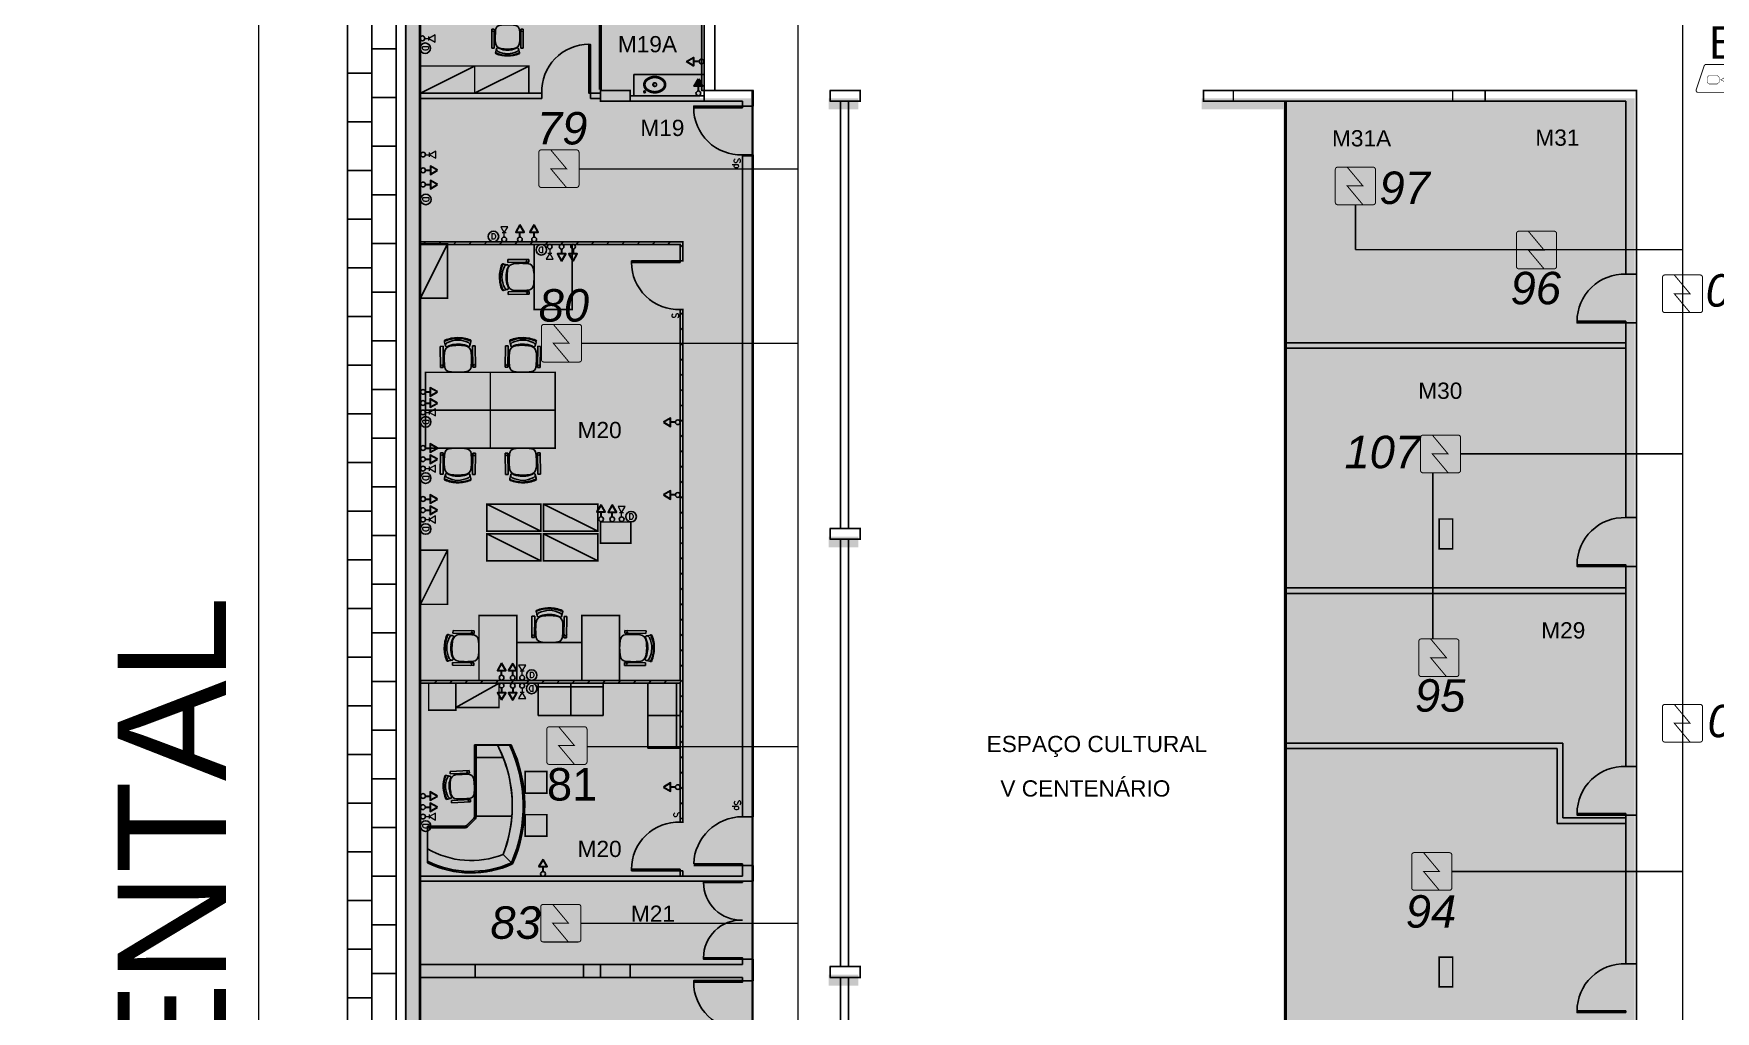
# Model space of a CAD drawing. Header units: metres. Extents: x -331 to 2982, y 362 to 2539.
# Drawn here: x 764.11 to 795.19, y 924.26 to 942.33 of the extents above; entities that cross this region are included whole.
import ezdxf
from ezdxf.enums import TextEntityAlignment as Align

# ---------------------------------------------------------------- set-up
doc = ezdxf.new("R2010")
doc.units = ezdxf.units.M
doc.layers.get('0').update_dxf_attribs({"color": 251})
for name, color, linetype in [('72_EGR_BASE_PRIMITIVE', 7, 'Continuous'), ('CX', 251, 'Continuous'), ('DET. FUMAÇA', 1, 'Continuous'), ('Div', 251, 'Continuous'), ('mobiliario', 251, 'Continuous'), ('Pis', 251, 'Continuous')]:
    doc.layers.add(name, color=color, linetype=linetype)
doc.layers.add('_salas', color=251, linetype='Continuous', plot=False)
doc.layers.add('EL-PONTOS', color=251, linetype='Continuous', lineweight=30)
doc.layers.add('EL-TELEFONE', color=251, linetype='Continuous', lineweight=20)
doc.styles.add('ARIAL', font='arial.ttf')
doc.styles.add('DESTAQUE', font='arial.ttf', dxfattribs={"height": 0.4})
doc.styles.add('ROMANS', font='romans.shx', dxfattribs={"width": 0.9, "height": 0.07})
doc.styles.add('X3G_ENTITY_14169C67', font='arial.ttf', dxfattribs={"height": 0.6})
doc.styles.add('X3G_ENTITY_14169C69', font='arial.ttf', dxfattribs={"height": 0.6})
doc.styles.add('X3G_ENTITY_14169C6D', font='arial.ttf', dxfattribs={"height": 0.6})
doc.styles.add('X3G_ENTITY_14169C6F', font='arial.ttf', dxfattribs={"height": 0.6})
doc.styles.add('X3G_ENTITY_14169C97', font='arial.ttf', dxfattribs={"height": 0.6})
doc.styles.add('X3G_ENTITY_14169C99', font='arial.ttf', dxfattribs={"height": 0.6})
doc.styles.add('X3G_ENTITY_14169C9B', font='arial.ttf', dxfattribs={"height": 0.6})
doc.styles.add('X3G_ENTITY_14169C9D', font='arial.ttf', dxfattribs={"height": 0.6})
doc.styles.add('X3G_ENTITY_14169C9F', font='arial.ttf', dxfattribs={"height": 0.6})
doc.styles.add('X3G_ENTITY_14169CA3', font='arial.ttf', dxfattribs={"height": 0.6})
doc.styles.add('X3G_ENTITY_14169CA5', font='arial.ttf', dxfattribs={"height": 0.6})
doc.styles.add('X3G_ENTITY_1416B6E2', font='arial.ttf', dxfattribs={"height": 0.6})

# ---------------------------------------------------------------- blocks, each defined once
blk = doc.blocks.new('Detector de fumaça')
at = {"layer": 'DET. FUMAÇA', "linetype": 'Continuous', "lineweight": 15, "const_width": 0.0187}
blk.add_lwpolyline([(774.599, 539.816), (775.249, 539.816, -0.414214), (775.296, 539.769), (775.296, 539.167, -0.414214), (775.249, 539.12), (774.599, 539.12, -0.414214), (774.553, 539.167), (774.553, 539.769, -0.414214)], format="xyb", close=True, dxfattribs=at)
blk.add_lwpolyline([(774.773, 539.816), (775.064, 539.468), (774.773, 539.468), (775.064, 539.12)], dxfattribs=at)
blk = doc.blocks.new('WEW')
at = {"color": 1, "lineweight": 0, "true_color": 0xe60000}
for p, q in [((1781.244, 994.005), (1781.439, 994.482)), ((1781.439, 994.482), (1781.308, 994.36)), ((1781.439, 994.482), (1781.447, 994.302)), ((1781.075, 994.175), (1781.413, 993.836)), ((1781.413, 994.175), (1781.075, 993.836))]:
    blk.add_line(p, q, dxfattribs=at)
at = {"color": 1, "true_color": 0xe60000, "const_width": 0.0172}
for points in [[(1779.259, 993.747), (1780.023, 993.747, 0.511918), (1780.056, 993.793), (1779.907, 994.24, 0.322823), (1779.874, 994.263), (1779.408, 994.263, 0.322823), (1779.375, 994.24), (1779.226, 993.793, 0.511918)], [(1780.193, 994.263), (1780.641, 994.263, -0.414214), (1780.675, 994.229), (1780.675, 993.782, -0.414214), (1780.641, 993.747), (1780.193, 993.747, -0.414214), (1780.159, 993.782), (1780.159, 994.229, -0.414214)], [(1780.764, 993.748), (1781.724, 993.748, 0.435311), (1781.759, 993.784, 0.930949), (1780.73, 993.784, 0.435311)]]:
    blk.add_lwpolyline(points, format="xyb", close=True, dxfattribs=at)
at = {"color": 1, "true_color": 0xe60000, "const_width": 0.0086}
for points in [[(1779.463, 994.06), (1779.617, 994.06), (1779.652, 994.026), (1779.652, 993.936), (1779.617, 993.902), (1779.463, 993.902), (1779.428, 993.936), (1779.428, 994.026)], [(1779.832, 993.936), (1779.832, 994.026), (1779.802, 994.044), (1779.679, 993.981), (1779.802, 993.918)]]:
    blk.add_lwpolyline(points, close=True, dxfattribs=at)
for points in [[(1780.336, 994.135), (1780.338, 994.117), (1780.344, 994.099), (1780.351, 994.088), (1780.365, 994.073), (1780.373, 994.067), (1780.386, 994.06), (1780.397, 994.057), (1780.413, 994.055), (1780.421, 994.055), (1780.431, 994.056), (1780.45, 994.062), (1780.464, 994.07), (1780.477, 994.082), (1780.488, 994.096), (1780.494, 994.11), (1780.497, 994.122), (1780.498, 994.13), (1780.498, 994.136)], [(1780.417, 993.837), (1780.417, 994.055)]]:
    blk.add_lwpolyline(points, dxfattribs=at)
at = {"color": 1, "lineweight": 0, "true_color": 0xe60000}
for radius in [0.158, 0.119, 0.0774]:
    blk.add_circle((1781.244, 994.005), radius, dxfattribs=at)
blk = doc.blocks.new('mesa_dep')
at = {"layer": 'mobiliario'}
for p, q in [((995.368, 976.059), (995.192, 976.233)), ((996.763, 975.537), (996.763, 976.21)), ((996.767, 975.533), (996.767, 976.213)), ((996.767, 975.533), (996.767, 975.952)), ((995.204, 975.35), (995.897, 975.35)), ((995.867, 975.35), (995.867, 975.359)), ((995.867, 974.033), (995.867, 975.359)), ((995.867, 974.263), (995.867, 975.35)), ((995.888, 975.409), (996.021, 975.542)), ((995.888, 975.409), (996.021, 975.542)), ((995.893, 974.037), (995.893, 975.359)), ((995.897, 975.35), (995.897, 975.359)), ((995.897, 974.033), (995.897, 975.359)), ((995.897, 974.263), (995.897, 975.35)), ((995.906, 975.391), (996.039, 975.524)), ((995.909, 975.388), (996.042, 975.521)), ((995.909, 975.388), (996.042, 975.521)), ((996.07, 975.563), (996.767, 975.563)), ((996.07, 975.563), (996.767, 975.563)), ((996.07, 975.537), (996.763, 975.537)), ((996.07, 975.533), (996.767, 975.533)), ((996.07, 975.533), (996.767, 975.533)), ((995.217, 974.033), (995.473, 974.033)), ((995.217, 974.033), (995.897, 974.033)), ((995.22, 974.037), (995.893, 974.037)), ((995.368, 974.263), (995.897, 974.263)), ((995.473, 974.033), (995.897, 974.033)), ((995.897, 974.033), (995.897, 974.263))]:
    blk.add_line(p, q, dxfattribs=at)
for centre, radius, start, end in [((997.64, 975.161), 2.673, 156.3417, 204.9723), ((997.64, 975.161), 2.673, 156.3417, 204.9723), ((997.64, 975.161), 2.669, 156.3745, 204.9175), ((997.64, 975.161), 2.643, 156.5907, 205.2756), ((997.64, 975.161), 2.643, 156.5907, 205.2756), ((995.957, 974.556), 1.844, 63.9494, 114.5306), ((995.957, 974.556), 1.844, 63.9494, 114.5306), ((995.957, 974.556), 1.844, 63.9494, 114.5306), ((995.957, 974.556), 1.84, 64.0271, 114.4833), ((995.957, 974.556), 1.814, 63.4852, 114.17), ((995.957, 974.556), 1.814, 63.4852, 114.17), ((997.64, 975.161), 2.443, 158.4275, 207.5118), ((997.64, 975.161), 2.443, 158.4275, 175.5713), ((995.957, 974.553), 1.617, 59.9147, 111.3383), ((995.957, 974.553), 1.617, 59.9147, 111.3383), ((997.64, 975.161), 2.443, 175.5713, 201.5784), ((995.937, 975.359), 0.07, 135, 180), ((995.937, 975.359), 0.07, 135, 180), ((995.937, 975.359), 0.044, 135, 180), ((995.937, 975.359), 0.04, 135, 180), ((995.937, 975.359), 0.04, 135, 180), ((996.07, 975.493), 0.07, 90, 135), ((996.07, 975.493), 0.07, 90, 135), ((996.07, 975.493), 0.044, 90, 135), ((996.07, 975.493), 0.04, 90, 135), ((996.07, 975.493), 0.04, 90, 135), ((997.64, 975.161), 2.443, 201.5784, 207.5118)]:
    blk.add_arc(centre, radius, start, end, dxfattribs=at)
blk = doc.blocks.new('P42254')
for p, q in [((-0.323, 0.534), (-0.323, 0.143)), ((-0.273, 0.534), (-0.323, 0.534)), ((-0.273, 0.534), (-0.273, 0.143)), ((-0.05, 0.549), (-0.05, 0.568)), ((0.05, 0.549), (0.05, 0.568)), ((0.272, 0.534), (0.272, 0.143)), ((0.272, 0.534), (0.322, 0.534)), ((0.322, 0.534), (0.322, 0.143)), ((-0.273, 0.143), (-0.323, 0.143)), ((0.272, 0.143), (0.322, 0.143))]:
    blk.add_line(p, q)
for points in [[(0.241, 0.611, 0.481357), (0.235, 0.646, 0.097119), (0, 0.691, 0.097119), (-0.235, 0.646, 0.481357), (-0.241, 0.611)], [(-0.05, 0.568, 0.100785), (-0.196, 0.525, -0.49505), (-0.225, 0.539), (-0.241, 0.61, -0.365963), (-0.229, 0.632, -0.0944), (0, 0.678, -0.0944), (0.229, 0.632, -0.365963), (0.241, 0.61), (0.225, 0.539, -0.49505), (0.196, 0.525, 0.100785), (0.05, 0.568, 0.100785)], [(0.226, 0.541, 0.344642), (0.199, 0.597, 0.1068), (0, 0.647, 0.1068), (-0.199, 0.597, 0.344642), (-0.226, 0.541)]]:
    blk.add_lwpolyline(points, format="xyb")
blk.add_lwpolyline([(-0.139, 0.539, 0.340817), (-0.246, 0.427, 0.05523), (-0.244, 0.151, 0.328643), (-0.162, 0.065, 0.09095), (0.162, 0.065, 0.328643), (0.244, 0.151, 0.05523), (0.246, 0.427, 0.340817), (0.139, 0.539, 0.077917)], format="xyb", close=True)
for centre, radius, start, end in [((0, 0.023), 0.547, 84.7595, 95.2405), ((-0.295, 0.207), 0.0277, 190.5973, 265.3499), ((-0.3, 0.207), 0.0277, 274.6501, 349.4027), ((0.3, 0.207), 0.0277, 190.5973, 265.3499), ((0.295, 0.207), 0.0277, 274.6501, 349.4027)]:
    blk.add_arc(centre, radius, start, end)
blk = doc.blocks.new('cad')
at = {"layer": 'mobiliario', "color": 2, "xscale": -0.8999999999996506, "yscale": 0.900000000000091, "zscale": 0.9, "rotation": 134.9824189609743}
blk.add_blockref('P42254', (995.61, 975.558), dxfattribs=at)
blk = doc.blocks.new('BNMBV')
at = {"layer": 'EL-PONTOS'}
blk.add_line((462.954, 120.093), (463.177, 120.093), dxfattribs=at)
blk.add_lwpolyline([(463.51, 120.093), (463.177, 120.286), (463.177, 119.901)], close=True, dxfattribs=at)
blk = doc.blocks.new('DGDSG')
at = {"layer": 'EL-TELEFONE'}
for p, q in [((462.959, 117.962), (463.149, 117.962)), ((463.149, 117.867), (463.149, 118.057))]:
    blk.add_line(p, q, dxfattribs=at)
blk.add_lwpolyline([(463.149, 117.962), (463.434, 117.797), (463.434, 118.126)], close=True, dxfattribs=at)
blk = doc.blocks.new('HJFHJF')
at = {"layer": 'EL-PONTOS'}
blk.add_line((462.944, 118.692), (463.167, 118.692), dxfattribs=at)
blk.add_lwpolyline([(463.5, 118.692), (463.167, 118.884), (463.167, 118.499)], close=True, dxfattribs=at)
blk.add_solid([(463.167, 118.499), (463.167, 118.884), (463.5, 118.692)], dxfattribs=at)

msp = doc.modelspace()

# ---------------------------------------------------------------- hatches: boundary and pattern name
at = {"layer": '_salas', "transparency": 33554559}
h = msp.add_hatch(color=256, dxfattribs=at)
h.dxf.hatch_style = 1
h.paths.add_polyline_path([(779.351, 955.411), (776.826, 955.411), (776.826, 956.986), (779.351, 956.986), (792.881, 956.986), (792.881, 959.011), (795.12, 959.011), (795.12, 968.046), (770.956, 968.046), (770.956, 955.411), (764.106, 955.411), (764.106, 946.461), (770.956, 946.461), (770.956, 905.926), (795.406, 905.926), (795.406, 912.361), (773.841, 912.361), (773.841, 913.961), (777.366, 913.961), (777.366, 941.136), (776.426, 941.136), (776.426, 946.461), (779.351, 946.461)])
h = msp.add_hatch(color=256, dxfattribs=at)
h.dxf.hatch_style = 1
h.paths.add_polyline_path([(779.351, 941.136), (778.801, 941.136), (778.801, 940.936), (779.351, 940.936)])
h.paths.add_polyline_path([(779.351, 933.036), (778.801, 933.036), (778.801, 932.836), (779.351, 932.836)])
h.paths.add_polyline_path([(779.351, 924.936), (778.801, 924.936), (778.801, 924.736), (779.351, 924.736)])
h = msp.add_hatch(color=256, dxfattribs=at)
h.dxf.hatch_style = 1
h.paths.add_polyline_path([(779.351, 941.136), (778.801, 941.136), (778.801, 940.936), (779.351, 940.936)])
h.paths.add_polyline_path([(779.351, 933.036), (778.801, 933.036), (778.801, 932.836), (779.351, 932.836)])
h.paths.add_polyline_path([(779.351, 924.936), (778.801, 924.936), (778.801, 924.736), (779.351, 924.736)])
h = msp.add_hatch(color=256, dxfattribs=at)
h.dxf.hatch_style = 1
h.paths.add_polyline_path([(793.706, 941.136), (785.701, 941.136), (785.701, 940.936), (787.206, 940.936), (787.206, 916.836), (782.746, 916.836), (782.746, 913.961), (785.546, 913.961), (785.546, 914.911), (787.026, 914.911), (787.026, 913.961), (793.706, 913.961)])
at = {"layer": 'Pis'}
h = msp.add_hatch(dxfattribs=at)
h.set_pattern_fill('JIS_LC_20', color=256, scale=0.01, style=0)
h.set_pattern_definition([(45, (-193.85248, 1911.03844), (-0.141421356, 0.141421356), []), (45, (-193.84848, 1911.03844), (-0.141421356, 0.141421356), [])])
edge = h.paths.add_edge_path()
edge.add_line((771.159, 938.486), (771.159, 938.436))
edge.add_line((771.159, 938.436), (776.059, 938.436))
edge.add_line((776.059, 938.436), (776.059, 938.136))
edge.add_line((776.059, 938.136), (776.109, 938.136))
edge.add_line((776.109, 938.136), (776.109, 938.486))
edge.add_line((776.109, 938.486), (771.159, 938.486))
edge.add_line((771.159, 938.486), (771.159, 938.436))
h = msp.add_hatch(dxfattribs=at)
h.set_pattern_fill('JIS_LC_20', color=256, scale=0.01, style=0)
h.set_pattern_definition([(45, (-223.34953, -46.43495), (-0.141421356, 0.141421356), []), (45, (-223.34553, -46.43495), (-0.141421356, 0.141421356), [])])
edge = h.paths.add_edge_path()
edge.add_line((771.159, 930.376), (771.159, 930.326))
edge.add_line((771.159, 930.326), (776.059, 930.326))
edge.add_line((776.059, 930.326), (776.059, 927.756))
edge.add_line((776.059, 927.756), (776.109, 927.756))
edge.add_line((776.109, 927.756), (776.109, 937.236))
edge.add_line((776.109, 937.236), (776.059, 937.236))
edge.add_line((776.059, 937.236), (776.059, 930.376))
edge.add_line((776.059, 930.376), (771.159, 930.376))
edge.add_line((771.159, 930.376), (771.159, 930.326))

# ---------------------------------------------------------------- linework, layer by layer
at = {"lineweight": 0}
for p, q in [((776.444, 946.611), (776.444, 941.286)), ((776.444, 941.286), (777.384, 941.286)), ((777.384, 941.286), (777.384, 914.111)), ((775.259, 926.886), (776.059, 926.886))]:
    msp.add_line(p, q, dxfattribs=at)
for points in [[(798.369, 906.076), (770.989, 906.076), (770.989, 946.611)], [(782.779, 916.986), (787.239, 916.986), (787.239, 941.086), (785.734, 941.086), (785.734, 941.286), (793.739, 941.286), (793.739, 914.111), (787.059, 914.111), (787.059, 915.061), (785.579, 915.061), (785.579, 914.111), (782.779, 914.111)]]:
    msp.add_lwpolyline(points, dxfattribs=at)
for points in [[(778.834, 941.286), (779.384, 941.286), (779.384, 941.086), (778.834, 941.086)], [(778.834, 933.186), (779.384, 933.186), (779.384, 932.986), (778.834, 932.986)], [(778.834, 925.086), (779.384, 925.086), (779.384, 924.886), (778.834, 924.886)]]:
    msp.add_lwpolyline(points, close=True, dxfattribs=at)
at = {"layer": '72_EGR_BASE_PRIMITIVE', "color": 251, "true_color": 0x606060}
for points in [[(774.569, 941.301, 0), (774.569, 946.551, 0)], [(774.599, 941.301, 0), (774.599, 946.551, 0)]]:
    msp.add_polyline3d(points, dxfattribs=at)
at = {"layer": 'CX', "ltscale": 8}
for points in [[(774.399, 941.236), (774.369, 941.236), (774.369, 942.136), (774.399, 942.136)], [(777.209, 940.996), (777.209, 940.966), (776.309, 940.966), (776.309, 940.996)], [(793.539, 936.986), (793.539, 937.016), (792.639, 937.016), (792.639, 936.986)], [(793.539, 932.486), (793.539, 932.516), (792.639, 932.516), (792.639, 932.486)], [(793.539, 927.886), (793.539, 927.916), (792.639, 927.916), (792.639, 927.886)], [(777.209, 926.666), (777.209, 926.642), (776.489, 926.642), (776.489, 926.666)], [(777.209, 925.226), (777.209, 925.25), (776.489, 925.25), (776.489, 925.226)], [(777.209, 924.827), (777.209, 924.797), (776.309, 924.797), (776.309, 924.827)], [(793.539, 924.236), (793.539, 924.266), (792.639, 924.266), (792.639, 924.236)]]:
    msp.add_lwpolyline(points, close=True, dxfattribs=at)
at = {"layer": 'CX', "color": 251, "ltscale": 8, "true_color": 0x606060}
for centre, radius, start, end in [((774.369, 941.266), 0.871, 90, 181.942), ((777.179, 940.966), 0.871, 180, 271.942), ((793.509, 937.016), 0.871, 88.058, 180), ((793.509, 932.516), 0.871, 88.058, 180), ((793.509, 927.916), 0.871, 88.058, 180), ((777.185, 926.642), 0.696, 180, 271.942), ((777.185, 925.25), 0.696, 88.058, 180), ((793.509, 924.266), 0.871, 88.058, 180), ((777.179, 924.797), 0.871, 180, 271.942)]:
    msp.add_arc(centre, radius, start, end, dxfattribs=at)
at = {"layer": 'Div', "color": 150, "linetype": 'Continuous', "lineweight": 0}
for p, q in [((778.24, 913.244), (778.24, 951.084)), ((794.587, 944.321), (794.587, 913.244)), ((774.188, 939.838), (778.24, 939.838)), ((788.54, 938.342), (794.587, 938.342)), ((774.236, 936.611), (778.24, 936.611)), ((774.335, 929.154), (778.24, 929.154)), ((774.223, 925.889), (778.24, 925.889))]:
    msp.add_line(p, q, dxfattribs=at)
at = {"layer": 'Div', "color": 230, "linetype": 'Continuous', "lineweight": 0}
msp.add_line((768.27, 907.431), (768.27, 943.813), dxfattribs=at)
at = {"layer": 'Div', "lineweight": 0}
for p, q in [((771.259, 941.236), (773.499, 941.236)), ((771.259, 941.136), (773.499, 941.136)), ((773.499, 941.236), (773.499, 941.136)), ((774.399, 941.236), (774.584, 941.236)), ((774.399, 941.236), (774.399, 941.136)), ((774.399, 941.136), (774.584, 941.136)), ((776.059, 938.136), (776.059, 938.436)), ((776.109, 938.136), (776.109, 938.486)), ((776.109, 928.226), (776.109, 937.236)), ((776.059, 928.226), (776.059, 930.326))]:
    msp.add_line(p, q, dxfattribs=at)
at = {"layer": 'Div', "color": 150}
for p, q in [((788.54, 939.171), (788.54, 938.342)), ((790.486, 934.564), (794.587, 934.564)), ((789.973, 931.143), (789.973, 934.216)), ((790.323, 926.844), (794.587, 926.844))]:
    msp.add_line(p, q, dxfattribs=at)
at = {"layer": 'Pis'}
for p, q in [((769.909, 905.186), (769.909, 946.566)), ((770.359, 905.186), (770.359, 946.566)), ((770.809, 946.566), (770.809, 905.636)), ((771.239, 906.076), (771.239, 946.566)), ((771.239, 924.887), (771.239, 946.566)), ((771.259, 908.836), (771.259, 946.566)), ((771.259, 924.887), (771.259, 946.566)), ((776.499, 945.511), (776.499, 941.086)), ((776.699, 941.286), (776.699, 945.511)), ((769.909, 942.056), (769.909, 942.056)), ((770.359, 942.056), (770.809, 942.056)), ((772.259, 941.736), (771.259, 941.236)), ((773.259, 941.736), (772.259, 941.236)), ((769.909, 941.606), (770.359, 941.606)), ((775.199, 941.581), (776.499, 941.581)), ((775.199, 941.581), (775.199, 941.186)), ((776.499, 941.581), (776.099, 941.581)), ((776.499, 941.186), (776.499, 941.581)), ((769.909, 941.156), (769.909, 941.156)), ((770.359, 941.156), (770.809, 941.156)), ((771.259, 941.236), (773.499, 941.236)), ((771.259, 941.136), (773.499, 941.136)), ((773.499, 941.236), (773.499, 941.136)), ((774.399, 941.236), (774.584, 941.236)), ((774.399, 941.236), (774.399, 941.136)), ((774.399, 941.136), (774.584, 941.136)), ((776.499, 941.186), (775.134, 941.186)), ((776.499, 941.086), (775.134, 941.086)), ((775.199, 941.186), (776.499, 941.186)), ((776.499, 941.086), (777.209, 941.086)), ((776.699, 941.286), (777.409, 941.286)), ((776.699, 941.286), (777.409, 941.286)), ((777.209, 940.996), (777.209, 941.086)), ((777.409, 940.996), (777.409, 941.286)), ((779.019, 941.086), (779.019, 933.186)), ((779.169, 941.086), (779.169, 933.186)), ((793.739, 941.286), (785.734, 941.286)), ((785.734, 941.086), (793.539, 941.086)), ((793.539, 941.086), (793.539, 939.784)), ((793.539, 941.086), (793.539, 937.886)), ((793.539, 937.886), (793.539, 941.086)), ((793.739, 941.086), (793.739, 937.886)), ((777.409, 940.996), (777.209, 940.996)), ((769.909, 940.706), (770.359, 940.706)), ((769.909, 940.256), (769.909, 940.256)), ((770.359, 940.256), (770.809, 940.256)), ((777.209, 927.856), (777.209, 940.096)), ((777.209, 940.096), (777.409, 940.096)), ((777.229, 940.076), (777.389, 940.076)), ((777.409, 936.786), (777.409, 940.096)), ((769.909, 939.806), (770.359, 939.806)), ((769.909, 939.356), (769.909, 939.356)), ((770.359, 939.356), (770.809, 939.356)), ((769.909, 938.906), (770.359, 938.906)), ((793.539, 937.886), (793.539, 938.984)), ((769.909, 938.456), (769.909, 938.456)), ((770.359, 938.456), (770.809, 938.456)), ((771.259, 937.446), (771.759, 938.446)), ((776.059, 938.136), (776.059, 938.436)), ((776.109, 938.136), (776.109, 938.486)), ((769.909, 938.006), (770.359, 938.006)), ((775.159, 938.106), (775.159, 938.136)), ((775.159, 938.136), (776.059, 938.136)), ((776.059, 938.106), (775.159, 938.106)), ((776.059, 938.136), (776.059, 938.106)), ((793.539, 937.886), (793.739, 937.886)), ((793.739, 937.886), (793.539, 937.886)), ((769.909, 937.556), (769.909, 937.556)), ((770.359, 937.556), (770.809, 937.556)), ((769.909, 937.106), (770.359, 937.106)), ((776.109, 928.226), (776.109, 937.236)), ((777.409, 934.736), (777.409, 936.786)), ((793.539, 936.535), (793.539, 936.986)), ((793.539, 936.986), (793.739, 936.986)), ((793.539, 933.386), (793.539, 936.986)), ((793.539, 936.943), (793.539, 933.686)), ((793.739, 936.986), (793.739, 933.386)), ((769.909, 936.656), (769.909, 936.656)), ((770.359, 936.656), (770.809, 936.656)), ((787.359, 936.62), (787.259, 936.62)), ((787.359, 936.52), (787.259, 936.52)), ((793.539, 936.62), (787.359, 936.62)), ((793.539, 936.52), (787.359, 936.52)), ((769.909, 936.206), (770.359, 936.206)), ((793.539, 934.286), (793.539, 936.335)), ((769.909, 935.756), (769.909, 935.756)), ((770.359, 935.756), (770.809, 935.756)), ((769.909, 935.306), (770.359, 935.306)), ((769.909, 934.856), (769.909, 934.856)), ((770.359, 934.856), (770.809, 934.856)), ((777.409, 927.856), (777.409, 934.736)), ((769.909, 934.406), (770.359, 934.406)), ((769.909, 933.956), (769.909, 933.956)), ((770.359, 933.956), (770.809, 933.956)), ((772.484, 933.636), (773.484, 933.136)), ((773.534, 933.636), (774.534, 933.136)), ((769.909, 933.506), (770.359, 933.506)), ((793.539, 933.386), (793.739, 933.386)), ((769.909, 933.056), (769.909, 933.056)), ((770.359, 933.056), (770.809, 933.056)), ((772.484, 933.086), (773.484, 932.586)), ((773.534, 933.086), (774.534, 932.586)), ((779.019, 932.986), (779.019, 925.086)), ((779.169, 932.986), (779.169, 925.086)), ((771.259, 931.784), (771.759, 932.784)), ((769.909, 932.606), (770.359, 932.606)), ((793.539, 932.486), (793.539, 928.786)), ((793.539, 932.486), (793.739, 932.486)), ((793.739, 928.786), (793.739, 932.486)), ((769.909, 932.156), (769.909, 932.156)), ((770.359, 932.156), (770.809, 932.156)), ((793.539, 932.086), (787.259, 932.086)), ((793.539, 931.986), (787.259, 931.986)), ((769.909, 931.706), (770.359, 931.706)), ((769.909, 931.256), (769.909, 931.256)), ((770.359, 931.256), (770.809, 931.256)), ((771.259, 931.386), (771.259, 929.055)), ((769.909, 930.806), (770.359, 930.806)), ((769.909, 930.356), (769.909, 930.356)), ((770.359, 930.356), (770.809, 930.356)), ((771.259, 930.376), (776.059, 930.376)), ((771.259, 930.326), (776.059, 930.326)), ((772.709, 930.326), (771.909, 929.876)), ((773.434, 929.726), (773.434, 930.326)), ((773.434, 930.326), (774.034, 930.326)), ((773.434, 930.256), (774.034, 930.256)), ((774.034, 929.726), (774.034, 930.326)), ((774.034, 930.326), (774.634, 930.326)), ((774.034, 930.326), (774.034, 929.726)), ((774.034, 930.256), (774.634, 930.256)), ((774.634, 930.326), (774.634, 929.726)), ((775.459, 930.326), (775.459, 929.726)), ((776.059, 930.326), (775.459, 930.326)), ((775.989, 929.726), (775.989, 930.326)), ((776.059, 928.226), (776.059, 930.326)), ((776.059, 929.726), (776.059, 930.326)), ((769.909, 929.906), (770.359, 929.906)), ((774.034, 929.726), (773.434, 929.726)), ((774.034, 929.726), (773.434, 929.726)), ((774.634, 929.726), (774.034, 929.726)), ((774.634, 929.726), (774.034, 929.726)), ((775.459, 929.726), (776.059, 929.726)), ((775.459, 929.726), (775.459, 929.126)), ((776.059, 929.726), (775.459, 929.726)), ((775.989, 929.126), (775.989, 929.726)), ((776.059, 929.126), (776.059, 929.726)), ((769.909, 929.456), (769.909, 929.456)), ((770.359, 929.456), (770.809, 929.456)), ((769.909, 929.006), (770.359, 929.006)), ((775.459, 929.126), (776.059, 929.126)), ((792.373, 929.216), (787.259, 929.216)), ((792.273, 929.116), (787.259, 929.116)), ((792.273, 927.734), (792.273, 929.116)), ((792.373, 927.834), (792.373, 929.216)), ((793.539, 928.786), (793.739, 928.786)), ((769.909, 928.556), (769.909, 928.556)), ((770.359, 928.556), (770.809, 928.556)), ((769.909, 928.106), (770.359, 928.106)), ((777.209, 927.856), (777.409, 927.856)), ((793.539, 927.734), (792.273, 927.734)), ((793.539, 927.834), (792.373, 927.834)), ((793.539, 927.886), (793.739, 927.886)), ((793.539, 927.886), (793.539, 925.136)), ((793.739, 925.136), (793.739, 927.886)), ((769.909, 927.656), (769.909, 927.656)), ((770.359, 927.656), (770.809, 927.656)), ((769.909, 927.206), (770.359, 927.206)), ((769.909, 926.756), (769.909, 926.756)), ((770.359, 926.756), (770.809, 926.756)), ((771.259, 926.756), (777.209, 926.756)), ((776.059, 926.886), (775.159, 926.886)), ((775.159, 926.856), (775.159, 926.886)), ((775.159, 926.856), (776.059, 926.856)), ((775.259, 926.886), (776.059, 926.886)), ((776.059, 926.886), (776.059, 926.856)), ((776.059, 926.856), (776.059, 926.886)), ((776.059, 926.856), (776.059, 926.886)), ((776.059, 926.856), (776.059, 926.756)), ((776.059, 926.756), (776.059, 926.856)), ((776.059, 926.856), (776.109, 926.856)), ((776.109, 926.856), (776.109, 926.756)), ((776.309, 926.986), (777.209, 926.986)), ((777.209, 926.956), (776.309, 926.956)), ((777.209, 926.986), (777.209, 926.956)), ((777.209, 926.956), (777.209, 926.756)), ((777.409, 926.956), (777.209, 926.956)), ((777.409, 926.956), (777.409, 926.666)), ((771.259, 926.666), (777.409, 926.666)), ((769.909, 926.306), (770.359, 926.306)), ((769.909, 925.856), (769.909, 925.856)), ((770.359, 925.856), (770.809, 925.856)), ((769.909, 925.406), (770.359, 925.406)), ((777.209, 925.126), (777.209, 925.226)), ((777.209, 925.226), (777.409, 925.226)), ((777.209, 925.126), (777.209, 925.226)), ((777.209, 925.226), (777.409, 925.226)), ((777.409, 924.826), (777.409, 925.226)), ((777.409, 924.826), (777.409, 925.226)), ((769.909, 924.956), (769.909, 924.956)), ((770.359, 924.956), (770.809, 924.956)), ((771.259, 925.126), (777.209, 925.126)), ((774.584, 925.126), (771.259, 925.126)), ((771.259, 925.126), (772.269, 925.126)), ((772.269, 925.126), (771.259, 925.126)), ((772.269, 925.126), (772.269, 924.887)), ((774.269, 925.126), (777.209, 925.126)), ((774.584, 925.126), (774.269, 925.126)), ((777.209, 925.126), (774.269, 925.126)), ((774.269, 925.126), (774.269, 924.887)), ((774.584, 924.887), (774.584, 925.126)), ((774.584, 924.887), (774.584, 925.126)), ((793.539, 925.136), (793.739, 925.136)), ((771.259, 924.887), (775.049, 924.887)), ((771.259, 924.887), (774.584, 924.887)), ((771.259, 924.887), (772.269, 924.887)), ((771.259, 924.887), (772.269, 924.887)), ((774.269, 924.887), (775.049, 924.887)), ((774.269, 924.887), (774.584, 924.887)), ((775.134, 924.887), (777.209, 924.887)), ((775.134, 924.887), (777.209, 924.887)), ((777.209, 924.826), (777.209, 924.887)), ((777.209, 924.826), (777.209, 924.887)), ((777.209, 924.826), (777.409, 924.826)), ((777.209, 924.826), (777.409, 924.826)), ((779.019, 924.886), (779.019, 916.986)), ((779.169, 924.886), (779.169, 916.986)), ((769.909, 924.506), (770.359, 924.506))]:
    msp.add_line(p, q, dxfattribs=at)
at = {"layer": 'Pis', "const_width": 0.03}
for points in [[(798.369, 906.076), (770.989, 906.076), (770.989, 946.611)], [(776.459, 946.611), (776.459, 941.286), (777.399, 941.286), (777.399, 914.111), (773.874, 914.111), (773.874, 912.511), (795.439, 912.511), (795.439, 906.076)], [(782.779, 916.986), (787.239, 916.986), (787.239, 941.086), (785.734, 941.086), (785.734, 941.286), (793.739, 941.286), (793.739, 914.111), (787.059, 914.111), (787.059, 915.061), (785.579, 915.061), (785.579, 914.111), (782.779, 914.111)], [(785.734, 941.286), (793.739, 941.286), (793.739, 939.784)], [(785.734, 941.286), (793.739, 941.286), (793.739, 937.886)], [(785.734, 941.086), (793.539, 941.086)], [(785.734, 941.086), (793.539, 941.086)], [(787.239, 916.986), (787.239, 941.086)], [(787.259, 916.986), (787.259, 941.086)], [(793.739, 938.984), (793.739, 937.886)], [(771.259, 938.436), (776.059, 938.436), (776.059, 938.136), (776.109, 938.136), (776.109, 938.486), (771.259, 938.486)], [(771.259, 930.326), (776.059, 930.326), (776.059, 927.756), (776.109, 927.756), (776.109, 937.236), (776.059, 937.236), (776.059, 930.376), (771.259, 930.376)], [(771.231, 930.326), (771.235, 930.326)]]:
    msp.add_lwpolyline(points, dxfattribs=at)
for points in [[(771.259, 941.236), (771.259, 941.736), (772.259, 941.736), (772.259, 941.236)], [(772.259, 941.236), (772.259, 941.736), (773.259, 941.736), (773.259, 941.236)], [(775.134, 941.086), (774.584, 941.086), (774.584, 941.286), (775.134, 941.286)], [(778.834, 941.286), (779.384, 941.286), (779.384, 941.086), (778.834, 941.086)], [(779.384, 941.086), (778.834, 941.086), (778.834, 941.286), (779.384, 941.286)], [(786.284, 941.086), (785.734, 941.086), (785.734, 941.286), (786.284, 941.286)], [(790.339, 941.086), (790.339, 941.286), (790.939, 941.286), (790.939, 941.086)], [(771.759, 938.446), (771.259, 938.446), (771.259, 937.446), (771.759, 937.446)], [(774.059, 937.236), (774.059, 938.436), (773.359, 938.436), (773.359, 937.236)], [(771.349, 935.373), (772.549, 935.373), (772.549, 936.073), (771.349, 936.073)], [(773.749, 935.373), (772.549, 935.373), (772.549, 936.073), (773.749, 936.073)], [(771.349, 935.373), (772.549, 935.373), (772.549, 934.673), (771.349, 934.673)], [(773.749, 935.373), (772.549, 935.373), (772.549, 934.673), (773.749, 934.673)], [(773.484, 933.136), (773.484, 933.636), (772.484, 933.636), (772.484, 933.136)], [(774.534, 933.136), (774.534, 933.636), (773.534, 933.636), (773.534, 933.136)], [(774.584, 933.306), (775.144, 933.306), (775.144, 932.916), (774.584, 932.916)], [(790.089, 932.811), (790.089, 933.361), (790.339, 933.361), (790.339, 932.811)], [(773.484, 932.586), (773.484, 933.086), (772.484, 933.086), (772.484, 932.586)], [(774.534, 932.586), (774.534, 933.086), (773.534, 933.086), (773.534, 932.586)], [(778.834, 933.186), (779.384, 933.186), (779.384, 932.986), (778.834, 932.986)], [(779.384, 932.986), (778.834, 932.986), (778.834, 933.186), (779.384, 933.186)], [(771.759, 932.784), (771.259, 932.784), (771.259, 931.784), (771.759, 931.784)], [(773.039, 931.576), (773.039, 930.376), (772.339, 930.376), (772.339, 931.576)], [(774.239, 930.376), (774.239, 931.576), (774.939, 931.576), (774.939, 930.376)], [(774.239, 930.376), (773.039, 930.376), (773.039, 931.076), (774.239, 931.076)], [(771.409, 929.826), (771.909, 929.826), (771.909, 930.326), (771.409, 930.326)], [(771.909, 930.326), (771.909, 929.876), (772.709, 929.876), (772.709, 930.326)], [(773.193, 928.295), (773.593, 928.295), (773.593, 928.695), (773.193, 928.695)], [(773.193, 927.495), (773.593, 927.495), (773.593, 927.895), (773.193, 927.895)], [(790.089, 924.711), (790.089, 925.261), (790.339, 925.261), (790.339, 924.711)], [(775.134, 924.887), (774.584, 924.887), (774.584, 925.126), (775.134, 925.126)], [(775.134, 924.887), (774.584, 924.887), (774.584, 925.126), (775.134, 925.126)], [(775.134, 924.887), (774.584, 924.887), (774.584, 925.126), (775.134, 925.126)], [(778.834, 925.086), (779.384, 925.086), (779.384, 924.886), (778.834, 924.886)], [(779.384, 924.886), (778.834, 924.886), (778.834, 925.086), (779.384, 925.086)]]:
    msp.add_lwpolyline(points, close=True, dxfattribs=at)
for points in [[(775.431, 941.297, -0.472393), (775.431, 941.487)], [(775.445, 941.313, -0.472527), (775.445, 941.471)], [(775.431, 941.487, -0.358975), (775.745, 941.487)], [(775.445, 941.471, -0.358974), (775.731, 941.471)], [(775.588, 941.369, -1), (775.588, 941.415)], [(775.731, 941.471, -0.471701), (775.732, 941.314)], [(775.745, 941.487, -0.471699), (775.745, 941.297)], [(775.745, 941.297, -0.359179), (775.431, 941.297)], [(775.732, 941.314, -0.359169), (775.445, 941.313)]]:
    msp.add_lwpolyline(points, format="xyb", dxfattribs=at)
msp.add_lwpolyline([(775.554, 941.392, -1.732057), (775.605, 941.363, -0.577348)], format="xyb", close=True, dxfattribs=at)
at = {"layer": 'Pis'}
for centre, radius in [((771.293, 942.247), 0.0444), ((771.346, 942.065), 0.0975), ((776.454, 941.819), 0.0444), ((775.401, 941.259), 0.0175), ((776.395, 941.23), 0.0444), ((771.306, 940.099), 0.0444), ((771.306, 939.808), 0.0444), ((771.306, 939.545), 0.0444), ((771.356, 939.269), 0.0975), ((772.606, 938.584), 0.0975), ((772.804, 938.53), 0.0444), ((773.095, 938.53), 0.0444), ((773.359, 938.53), 0.0444), ((773.491, 938.339), 0.0975), ((773.647, 938.397), 0.0444), ((773.866, 938.397), 0.0444), ((774.079, 938.397), 0.0444), ((771.303, 935.505), 0.0444), ((771.305, 935.711), 0.0444), ((771.353, 935.157), 0.0975), ((771.304, 935.332), 0.0444), ((776.014, 935.15), 0.0444), ((771.305, 934.673), 0.0444), ((771.303, 934.466), 0.0444), ((771.304, 934.293), 0.0444), ((771.353, 934.118), 0.0975), ((771.305, 933.731), 0.0444), ((776.014, 933.806), 0.0444), ((771.303, 933.524), 0.0444), ((771.304, 933.351), 0.0444), ((774.596, 933.358), 0.0444), ((774.802, 933.356), 0.0444), ((774.976, 933.357), 0.0444), ((775.151, 933.405), 0.0975), ((771.353, 933.176), 0.0975), ((773.312, 930.475), 0.0975), ((772.757, 930.428), 0.0444), ((772.757, 930.282), 0.0444), ((772.963, 930.426), 0.0444), ((772.963, 930.28), 0.0444), ((773.137, 930.427), 0.0444), ((773.137, 930.28), 0.0444), ((773.312, 930.229), 0.0975), ((776.014, 928.405), 0.0444), ((771.303, 928.033), 0.0444), ((771.305, 928.239), 0.0444), ((771.353, 927.684), 0.0975), ((771.304, 927.86), 0.0444), ((773.523, 926.8), 0.0444)]:
    msp.add_circle(centre, radius, dxfattribs=at)
for centre, radius, start, end in [((776.029, 938.106), 0.871, 180, 271.942), ((776.029, 926.886), 0.871, 88.058, 180), ((777.209, 926.956), 0.901, 90, 178.058)]:
    msp.add_arc(centre, radius, start, end, dxfattribs=at)

# ---------------------------------------------------------------- block references
at = {"lineweight": 0}
msp.add_blockref('WEW', (-984.386, -52.498), dxfattribs=at)
at = {"layer": 'DET. FUMAÇA', "linetype": 'Continuous', "lineweight": 0}
for p in [(-1.108, 400.37), (13.616, 400.051), (16.964, 398.866), (19.663, 398.057), (-1.06, 397.143), (15.19, 395.096), (15.159, 391.328), (19.663, 390.117), (-0.96, 389.704), (15.028, 387.377), (-1.072, 386.421)]:
    msp.add_blockref('Detector de fumaça', p, dxfattribs=at)
at = {"layer": 'Pis', "xscale": -1}
for name, p, rotation in [('cad', (786.618, -451.286), 314.9824189609813), ('P42254', (773.409, 937.839), 90.64289100979575), ('P42254', (771.952, 936.023), 0.6428910097827245), ('P42254', (773.146, 934.723), 180.6428910097827)]:
    msp.add_blockref(name, p, dxfattribs=dict(at, rotation=rotation))
at = {"layer": 'Pis'}
for name, p, xscale, yscale, zscale in [('DGDSG', (586.154, 895.06), 0.4000000000000909, 0.4000000000000909, 0.4000000000000909), ('BNMBV', (961.577, 893.782), -0.4000000000000909, 0.3999999999999773, 0.4), ('DGDSG', (586.167, 892.912), 0.4000000000000909, 0.4000000000000909, 0.4000000000000909), ('BNMBV', (586.169, 891.771), 0.4000000000000909, 0.4000000000000909, 0.4000000000000909), ('BNMBV', (586.169, 891.508), 0.4000000000000909, 0.4000000000000909, 0.4000000000000909), ('BNMBV', (586.167, 887.674), 0.4000000000000909, 0.4000000000000909, 0.4000000000000909), ('BNMBV', (586.166, 887.468), 0.4000000000000909, 0.4000000000000909, 0.4000000000000909), ('DGDSG', (586.164, 888.147), 0.4000000000000909, 0.4000000000000909, 0.4000000000000909), ('BNMBV', (586.166, 886.429), 0.4000000000000909, 0.4000000000000909, 0.4000000000000909), ('BNMBV', (586.167, 886.635), 0.4000000000000909, 0.4000000000000909, 0.4000000000000909), ('DGDSG', (586.164, 887.108), 0.4000000000000909, 0.4000000000000909, 0.4000000000000909), ('BNMBV', (586.166, 885.487), 0.4000000000000909, 0.4000000000000909, 0.4000000000000909), ('BNMBV', (586.167, 885.693), 0.4000000000000909, 0.4000000000000909, 0.4000000000000909), ('DGDSG', (586.164, 886.167), 0.4000000000000909, 0.4000000000000909, 0.4000000000000909), ('BNMBV', (586.167, 880.202), 0.4000000000000909, 0.4000000000000909, 0.4000000000000909), ('BNMBV', (586.166, 879.995), 0.4000000000000909, 0.4000000000000909, 0.4000000000000909), ('DGDSG', (586.164, 880.675), 0.4000000000000909, 0.4000000000000909, 0.4000000000000909)]:
    msp.add_blockref(name, p, dxfattribs=dict(at, xscale=xscale, yscale=yscale, zscale=zscale))
for name, p, xscale, yscale, zscale, rotation in [('HJFHJF', (728.918, 756.097), -0.3999999999999773, 0.3999999999999773, 0.4, 269.9999999999674), ('DGDSG', (819.991, 753.391), 0.3999999999999773, 0.3999999999999773, 0.3999999999999773, 90), ('BNMBV', (821.133, 753.393), 0.3999999999999773, 0.3999999999999773, 0.3999999999999773, 90), ('BNMBV', (821.396, 753.393), 0.3999999999999773, 0.3999999999999773, 0.3999999999999773, 90), ('DGDSG', (726.462, 1123.536), 0.3999999999999773, 0.3999999999999773, 0.3999999999999773, 270), ('BNMBV', (725.829, 1123.534), 0.3999999999999773, 0.3999999999999773, 0.3999999999999773, 270), ('BNMBV', (726.041, 1123.534), 0.3999999999999773, 0.3999999999999773, 0.3999999999999773, 270), ('BNMBV', (961.152, 983.187), 0.4000000000000909, 0.4000000000000909, 0.4000000000000909, 180), ('BNMBV', (822.634, 748.22), 0.3999999999999773, 0.3999999999999773, 0.3999999999999773, 90), ('BNMBV', (822.84, 748.218), 0.3999999999999773, 0.3999999999999773, 0.3999999999999773, 90), ('BNMBV', (961.152, 981.843), 0.4000000000000909, 0.4000000000000909, 0.4000000000000909, 180), ('DGDSG', (822.16, 748.217), 0.3999999999999773, 0.3999999999999773, 0.3999999999999773, 90), ('BNMBV', (820.795, 745.29), 0.3999999999999773, 0.3999999999999773, 0.3999999999999773, 90), ('BNMBV', (821.001, 745.288), 0.3999999999999773, 0.3999999999999773, 0.3999999999999773, 90), ('DGDSG', (820.321, 745.287), 0.3999999999999773, 0.3999999999999773, 0.3999999999999773, 90), ('BNMBV', (724.72, 1115.419), 0.3999999999999773, 0.3999999999999773, 0.3999999999999773, 270), ('BNMBV', (724.926, 1115.417), 0.3999999999999773, 0.3999999999999773, 0.3999999999999773, 270), ('DGDSG', (725.952, 1115.419), 0.3999999999999773, 0.3999999999999773, 0.3999999999999773, 270), ('BNMBV', (961.152, 976.442), 0.4000000000000909, 0.4000000000000909, 0.4000000000000909, 180), ('BNMBV', (821.56, 741.663), 0.3999999999999773, 0.3999999999999773, 0.3999999999999773, 90)]:
    msp.add_blockref(name, p, dxfattribs=dict(at, xscale=xscale, yscale=yscale, zscale=zscale, rotation=rotation))
for name, p, rotation in [('P42254', (773.146, 936.023), 359.3571089902173), ('P42254', (771.952, 934.723), 179.3571089902173), ('P42254', (773.636, 931.026), 359.3571089902107), ('P42254', (772.389, 930.973), 89.35710899020431), ('P42254', (774.889, 930.979), 269.3571089902043), ('mesa_dep', (1768.152, 1903.217), 180), ('cad', (-620.754, 879.921), 317.5769764727905)]:
    msp.add_blockref(name, p, dxfattribs=dict(at, rotation=rotation))

# ---------------------------------------------------------------- texts
at = {"layer": 'Div', "color": 6, "linetype": 'Continuous', "lineweight": 0, "true_color": 0xff00ff, "insert": (795.075, 942.471), "char_height": 0.6, "attachment_point": 1, "style": 'X3G_ENTITY_1416B6E2'}
msp.add_mtext_dynamic_manual_height_columns('B103', width=13.3188, gutter_width=2.5, heights=[0], dxfattribs=at)
at = {"layer": 'Div', "color": 5, "linetype": 'Continuous', "lineweight": 0, "true_color": 0x0000ff, "char_height": 0.6, "attachment_point": 1}
for s, insert, style in [('{\\fArial|b0|i1|c0|p34;79}', (773.411, 940.886), 'X3G_ENTITY_14169C6F'), ('{\\fArial|b0|i1|c0|p34;97}', (788.985, 939.785), 'X3G_ENTITY_14169C97'), ('{\\fArial|b0|i1|c0|p34;96}', (791.409, 937.931), 'X3G_ENTITY_14169C99'), ('{\\fArial|b0|i1|c0|p34;06}', (795.016, 937.887), 'X3G_ENTITY_14169CA3'), ('{\\fArial|b0|i1|c0|p34;80}', (773.442, 937.611), 'X3G_ENTITY_14169C6D'), ('{\\fArial|b0|i1|c0|p34;107}', (788.339, 934.9), 'X3G_ENTITY_14169C9B'), ('{\\fArial|b0|i1|c0|p34;95}', (789.641, 930.399), 'X3G_ENTITY_14169C9D'), ('{\\fArial|b0|i1|c0|p34;07}', (795.051, 929.927), 'X3G_ENTITY_14169CA5'), ('81', (773.595, 928.756), 'X3G_ENTITY_14169C69'), ('{\\fArial|b0|i1|c0|p34;83}', (772.55, 926.2), 'X3G_ENTITY_14169C67'), ('{\\fArial|b0|i1|c0|p34;94}', (789.472, 926.406), 'X3G_ENTITY_14169C9F')]:
    msp.add_mtext_dynamic_manual_height_columns(s, width=13.3188, gutter_width=2.5, heights=[0], dxfattribs=dict(at, insert=insert, style=style))
at = {"layer": 'Pis', "style": 'ROMANS'}
for s, height, rotation, p in [('D', 0.109, 270, (771.294, 942.112)), ('Sp', 0.1175, 270, (777.057, 940.033)), ('D', 0.109, 270, (771.304, 939.315)), ('D', 0.109, 180, (773.537, 938.391)), ('S', 0.118, 270, (775.913, 937.171)), ('D', 0.109, 270, (771.301, 935.203)), ('D', 0.109, 270, (771.301, 934.164)), ('D', 0.109, 270, (771.301, 933.222)), ('D', 0.109, 180, (773.358, 930.281)), ('Sp', 0.1175, 270, (777.061, 928.165)), ('D', 0.109, 270, (771.301, 927.73)), ('S', 0.118, 270, (775.944, 927.943))]:
    msp.add_text(s, height=height, rotation=rotation, dxfattribs=at).set_placement(p)
at = {"layer": 'Pis', "style": 'ARIAL'}
for s, p in [('M19A', (775.453, 941.99)), ('M19', (775.729, 940.442)), ('M31A', (788.655, 940.25)), ('M31', (792.275, 940.262)), ('M30', (790.11, 935.583)), ('M20', (774.569, 934.856)), ('M29', (792.383, 931.153)), ('M20', (774.569, 927.112)), ('M21', (775.555, 925.914))]:
    msp.add_text(s, height=0.3, dxfattribs=at).set_placement(p, align=Align.CENTER)
at = {"layer": 'Pis'}
for s, height, style, p in [('D', 0.109, 'ROMANS', (772.56, 938.532)), ('D', 0.109, 'ROMANS', (775.105, 933.353)), ('D', 0.109, 'ROMANS', (773.266, 930.423)), ('ESPAÇO CULTURAL ', 0.3, 'DESTAQUE', (781.723, 929.052)), ('V CENTENÁRIO', 0.3, 'DESTAQUE', (781.977, 928.23))]:
    msp.add_text(s, height=height, dxfattribs=dict(at, style=style)).set_placement(p)
at = {"layer": 'Pis', "insert": (767.688, 921.999), "char_height": 2, "width": 19.86522, "attachment_point": 8, "rotation": 90, "style": 'ARIAL'}
msp.add_mtext('MONUMENTAL', dxfattribs=at)

doc.saveas('drawing.dxf')
